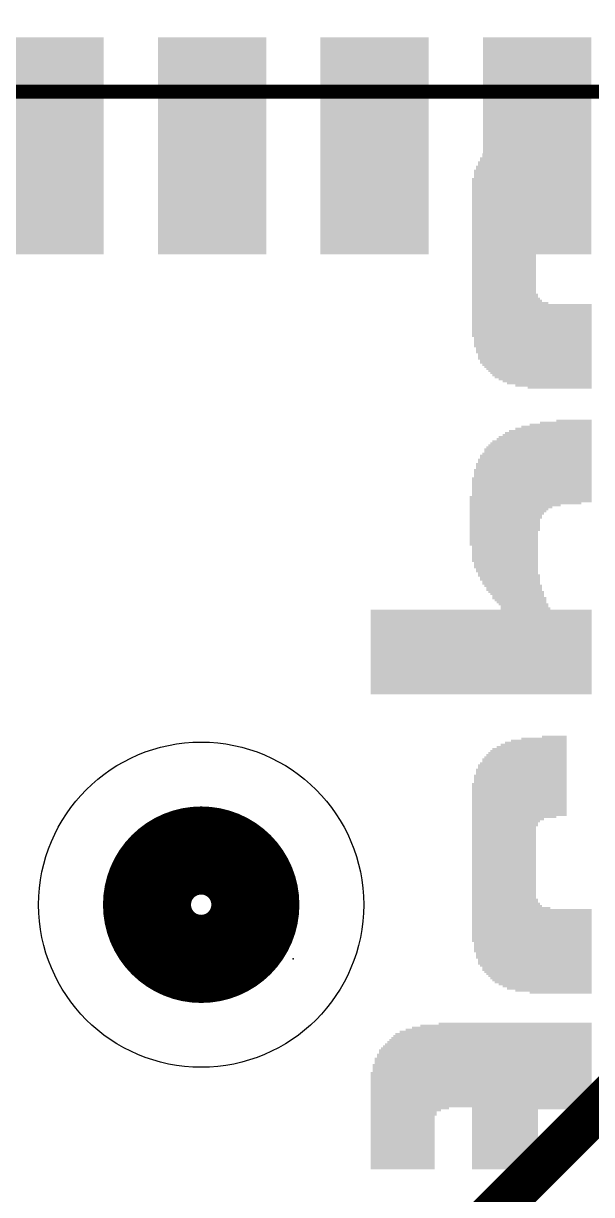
# Model space of a CAD drawing. Extents: x -15.4 to 15.4, y -15.6 to 15.4.
# Drawn here: x -2.49 to 2.75, y -2.17 to 8.63 of the extents above; entities that cross this region are included whole.
import ezdxf

# ---------------------------------------------------------------- set-up
doc = ezdxf.new("R2010")
doc.units = 0
for name, color, linetype in [('1', 12, 'CONTINUOUS'), ('16', 132, 'CONTINUOUS'), ('20', 53, 'CONTINUOUS'), ('21', 40, 'CONTINUOUS'), ('23', 53, 'CONTINUOUS'), ('51', 253, 'CONTINUOUS'), ('52', 253, 'CONTINUOUS')]:
    doc.layers.add(name, color=color, linetype=linetype)

# ---------------------------------------------------------------- blocks, each defined once
blk = doc.blocks.new('RECT')
blk.add_solid([(-0.5, -0.5), (0.5, -0.5), (-0.5, 0.5), (0.5, 0.5)])

msp = doc.modelspace()

# ---------------------------------------------------------------- linework, layer by layer
at = {"layer": '1', "const_width": 0.4064}
msp.add_lwpolyline([(-0.75, -4.941), (3.048, -1.143)], dxfattribs=at)
at = {"layer": '16', "const_width": 0.4064}
for points in [[(0, 15.24, 0.4142), (-15.24, 0)], [(15.24, 0.762, 0.4142), (0, 15.24)], [(0.381, -15.367, 0.4142), (15.24, -0.508)], [(-15.24, -0.762, 0.4142), (-0.635, -15.367)]]:
    msp.add_lwpolyline(points, format="xyb", dxfattribs=at)
at = {"layer": '20'}
msp.add_circle((-0.85, 0.5), 1.5, dxfattribs=at)
for start, end in [(90, 180), (0, 90), (180, 270), (270, 0)]:
    msp.add_arc((0, 0), 15.24, start, end, dxfattribs=at)
at = {"layer": '21', "const_width": 0.127}
msp.add_lwpolyline([(-6, 8), (6, 8)], dxfattribs=at)
at = {"layer": '23'}
msp.add_point((0, 0), dxfattribs=at)
at = {"layer": '51', "const_width": 0.127}
msp.add_lwpolyline([(-8, 8), (8, 8)], dxfattribs=at)
at = {"layer": '51', "const_width": 0.8128}
msp.add_lwpolyline([(-0.85, 0, 1), (-0.85, 1, 1), (-0.85, 0)], format="xyb", dxfattribs=at)

# ---------------------------------------------------------------- block references
at = {"layer": '1', "xscale": 2, "rotation": 270}
for p in [(-2.25, 7.5), (-0.75, 7.5), (0.75, 7.5), (2.25, 7.5)]:
    msp.add_blockref('RECT', p, dxfattribs=at)
at = {"layer": '52', "yscale": 0.0191, "rotation": 270}
for p, xscale in [((1.9241, 6.4516), 2.2288), ((1.9431, 6.4421), 2.2479), ((1.9622, 6.4516), 2.267), ((1.9812, 6.4421), 2.286), ((2.0003, 6.4421), 2.286), ((2.0193, 6.4516), 2.3051), ((2.0383, 6.4516), 2.3051), ((2.0574, 6.4421), 2.3241), ((2.0764, 6.4421), 2.3241), ((2.0955, 6.4421), 2.3241), ((2.1145, 6.4421), 2.3241), ((2.1336, 6.4516), 2.3432), ((2.1526, 6.4516), 2.3432), ((2.1717, 6.4421), 2.3622), ((2.1907, 6.4421), 2.3622), ((2.2098, 6.4421), 2.3622), ((2.2288, 6.4421), 2.3622), ((2.2479, 7.2136), 0.8192), ((2.267, 7.2327), 0.7811), ((2.286, 7.2327), 0.7811), ((2.3051, 7.2422), 0.762), ((2.3241, 7.2517), 0.7429), ((2.3432, 7.2612), 0.762), ((2.3622, 7.2612), 0.762), ((2.3813, 7.2612), 0.762), ((2.4003, 7.2612), 0.762), ((2.4194, 7.2612), 0.762), ((2.4384, 7.2612), 0.762), ((2.4575, 7.2708), 0.7429), ((2.4765, 7.2708), 0.7429), ((2.4956, 7.2708), 0.7429), ((2.5146, 7.2708), 0.7429), ((1.7907, 6.4516), 2.0383), ((1.8098, 6.4516), 2.0764), ((1.8288, 6.4516), 2.1145), ((1.8478, 6.4516), 2.1526), ((1.8669, 6.4421), 2.1717), ((1.886, 6.4516), 2.1907), ((1.905, 6.4421), 2.2098), ((1.7145, 6.4421), 1.8288), ((1.7336, 6.4421), 1.905), ((1.7526, 6.4516), 1.9622), ((1.7717, 6.4516), 2.0003), ((1.6764, 6.4611), 1.6383), ((1.6955, 6.4516), 1.7336), ((1.6574, 6.4707), 1.4668), ((2.2479, 5.6991), 0.8763), ((2.267, 5.6801), 0.8382), ((2.286, 5.6706), 0.8192), ((2.3051, 5.661), 0.8001), ((2.3241, 5.661), 0.8001), ((2.3432, 5.661), 0.8001), ((2.3622, 5.6515), 0.7811), ((2.3813, 5.6515), 0.7811), ((2.4003, 5.6515), 0.7811), ((2.4194, 5.6515), 0.7811), ((2.4384, 5.6515), 0.7811), ((2.4575, 5.6515), 0.7811), ((2.4765, 5.6515), 0.7811), ((2.4956, 5.6515), 0.7811), ((2.5146, 5.6515), 0.7811), ((2.5337, 5.6515), 0.7811), ((2.5527, 5.6515), 0.7811), ((2.5718, 5.6515), 0.7811), ((2.5908, 5.6515), 0.7811), ((2.6099, 5.6515), 0.7811), ((2.6289, 5.6515), 0.7811), ((2.648, 5.6515), 0.7811), ((2.667, 5.6515), 0.7811), ((2.6861, 5.6515), 0.7811), ((2.7051, 5.6515), 0.7811), ((2.7242, 5.6515), 0.7811), ((2.7432, 5.6515), 0.7811), ((2.4384, 4.5752), 0.8001), ((2.4575, 4.5752), 0.8001), ((2.4765, 4.5847), 0.7811), ((2.4956, 4.5847), 0.7811), ((2.5146, 4.5847), 0.7811), ((2.5337, 4.5847), 0.7811), ((2.5527, 4.5847), 0.7811), ((2.5718, 4.5847), 0.7811), ((2.5908, 4.5847), 0.7811), ((2.6099, 4.5847), 0.7811), ((2.6289, 4.5847), 0.7811), ((2.648, 4.5847), 0.7811), ((2.667, 4.5942), 0.762), ((2.6861, 4.5942), 0.762), ((2.7051, 4.5942), 0.762), ((2.7242, 4.5942), 0.762), ((2.7432, 4.5942), 0.762), ((2.0003, 3.6608), 2.4384), ((2.0193, 3.6608), 2.4384), ((2.0383, 3.6608), 2.4384), ((2.0574, 3.6703), 2.4575), ((2.0764, 3.6703), 2.4575), ((2.0955, 3.6703), 2.4575), ((2.1145, 3.6798), 2.4765), ((2.1336, 3.6798), 2.4765), ((2.1526, 3.6798), 2.4765), ((2.1717, 3.6798), 2.4765), ((2.1907, 3.6894), 2.4956), ((2.2098, 3.6894), 2.4956), ((2.2288, 3.6894), 2.4956), ((2.2479, 3.6894), 2.4956), ((2.267, 4.4418), 0.9906), ((2.286, 4.5085), 0.8954), ((2.3051, 4.5276), 0.8573), ((2.3241, 4.5371), 0.8382), ((2.3432, 4.5466), 0.8192), ((2.3622, 4.5561), 0.8001), ((2.3813, 4.5561), 0.8001), ((2.4003, 4.5657), 0.7811), ((2.4194, 4.5657), 0.7811), ((1.8288, 4.0608), 1.4097), ((1.8478, 4.0513), 1.4668), ((1.8669, 4.0418), 1.4859), ((1.886, 4.0418), 1.524), ((1.905, 4.0418), 1.5621), ((1.9241, 3.6322), 2.3813), ((1.9431, 3.6417), 2.4003), ((1.9622, 3.6513), 2.4194), ((1.9812, 3.6513), 2.4194), ((1.7336, 4.0704), 1.1621), ((1.7526, 4.0608), 1.2192), ((1.7717, 4.0704), 1.2764), ((1.7907, 4.0608), 1.3335), ((1.8098, 4.0608), 1.3716), ((1.6955, 4.0704), 1.0097), ((1.7145, 4.0704), 1.0858), ((1.6574, 4.0513), 0.7811), ((1.6764, 4.0608), 0.9144), ((1.6383, 4.0418), 0.4572), ((2.267, 2.994), 1.1049), ((2.286, 2.9464), 1.0097), ((2.3051, 2.9178), 0.9525), ((2.3241, 2.8893), 0.8954), ((2.3432, 2.8607), 0.8382), ((2.3622, 2.8416), 0.8001), ((0.7239, 2.8321), 0.7811), ((0.7429, 2.8321), 0.7811), ((0.762, 2.8321), 0.7811), ((0.7811, 2.8321), 0.7811), ((0.8001, 2.8321), 0.7811), ((0.8192, 2.8321), 0.7811), ((0.8382, 2.8321), 0.7811), ((0.8573, 2.8321), 0.7811), ((0.8763, 2.8321), 0.7811), ((0.8954, 2.8321), 0.7811), ((0.9144, 2.8321), 0.7811), ((0.9335, 2.8321), 0.7811), ((0.9525, 2.8321), 0.7811), ((0.9716, 2.8321), 0.7811), ((0.9906, 2.8321), 0.7811), ((1.0097, 2.8321), 0.7811), ((1.0287, 2.8321), 0.7811), ((1.0477, 2.8321), 0.7811), ((1.0668, 2.8321), 0.7811), ((1.0858, 2.8321), 0.7811), ((1.1049, 2.8321), 0.7811), ((1.124, 2.8321), 0.7811), ((1.143, 2.8321), 0.7811), ((1.1621, 2.8321), 0.7811), ((1.1811, 2.8321), 0.7811), ((1.2002, 2.8321), 0.7811), ((1.2192, 2.8321), 0.7811), ((1.2383, 2.8321), 0.7811), ((1.2573, 2.8321), 0.7811), ((1.2764, 2.8321), 0.7811), ((1.2954, 2.8321), 0.7811), ((1.3145, 2.8321), 0.7811), ((1.3335, 2.8321), 0.7811), ((1.3526, 2.8321), 0.7811), ((1.3716, 2.8321), 0.7811), ((1.3907, 2.8321), 0.7811), ((1.4097, 2.8321), 0.7811), ((1.4287, 2.8321), 0.7811), ((1.4478, 2.8321), 0.7811), ((1.4668, 2.8321), 0.7811), ((1.4859, 2.8321), 0.7811), ((1.505, 2.8321), 0.7811), ((1.524, 2.8321), 0.7811), ((1.5431, 2.8321), 0.7811), ((1.5621, 2.8321), 0.7811), ((1.5812, 2.8321), 0.7811), ((1.6002, 2.8321), 0.7811), ((1.6193, 2.8321), 0.7811), ((1.6383, 2.8321), 0.7811), ((1.6574, 2.8321), 0.7811), ((1.6764, 2.8321), 0.7811), ((1.6955, 2.8321), 0.7811), ((1.7145, 2.8321), 0.7811), ((1.7336, 2.8321), 0.7811), ((1.7526, 2.8321), 0.7811), ((1.7717, 2.8321), 0.7811), ((1.7907, 2.8321), 0.7811), ((1.8098, 2.8321), 0.7811), ((1.8288, 2.8321), 0.7811), ((1.8478, 2.8321), 0.7811), ((1.8669, 2.8321), 0.7811), ((1.886, 2.8321), 0.7811), ((1.905, 2.8321), 0.7811), ((2.3813, 2.8321), 0.7811), ((2.4003, 2.8321), 0.7811), ((2.4194, 2.8321), 0.7811), ((2.4384, 2.8321), 0.7811), ((2.4575, 2.8321), 0.7811), ((2.4765, 2.8321), 0.7811), ((2.4956, 2.8321), 0.7811), ((2.5146, 2.8321), 0.7811), ((2.5337, 2.8321), 0.7811), ((2.5527, 2.8321), 0.7811), ((2.5718, 2.8321), 0.7811), ((2.5908, 2.8321), 0.7811), ((2.6099, 2.8321), 0.7811), ((2.6289, 2.8321), 0.7811), ((2.648, 2.8321), 0.7811), ((2.667, 2.8321), 0.7811), ((2.6861, 2.8321), 0.7811), ((2.7051, 2.8321), 0.7811), ((2.7242, 2.8321), 0.7811), ((2.7432, 2.8321), 0.7811), ((2.3051, 1.6701), 0.7811), ((2.3241, 1.6796), 0.762), ((2.3432, 1.6796), 0.762), ((2.3622, 1.6796), 0.762), ((2.3813, 1.6796), 0.762), ((2.4003, 1.6796), 0.762), ((2.4194, 1.6796), 0.762), ((2.4384, 1.6891), 0.7429), ((2.4575, 1.6891), 0.7429), ((2.4765, 1.6891), 0.7429), ((2.4956, 1.6891), 0.7429), ((2.5146, 1.6891), 0.7429), ((1.8478, 0.87), 2.1526), ((1.8669, 0.8604), 2.1717), ((1.886, 0.87), 2.1907), ((1.905, 0.8604), 2.2098), ((1.9241, 0.87), 2.2288), ((1.9431, 0.8604), 2.2479), ((1.9622, 0.87), 2.267), ((1.9812, 0.8604), 2.286), ((2.0003, 0.8604), 2.286), ((2.0193, 0.87), 2.3051), ((2.0383, 0.87), 2.3051), ((2.0574, 0.8604), 2.3241), ((2.0764, 0.8604), 2.3241), ((2.0955, 0.8604), 2.3241), ((2.1145, 0.87), 2.3432), ((2.1336, 0.87), 2.3432), ((2.1526, 0.87), 2.3432), ((2.1717, 0.87), 2.3432), ((2.1907, 0.8604), 2.3622), ((2.2098, 0.8604), 2.3622), ((2.2288, 0.8604), 2.3622), ((2.2479, 1.632), 0.8192), ((2.267, 1.651), 0.7811), ((2.286, 1.6605), 0.762), ((1.7526, 0.87), 1.9622), ((1.7717, 0.87), 2.0003), ((1.7907, 0.87), 2.0383), ((1.8098, 0.87), 2.0764), ((1.8288, 0.87), 2.1145), ((1.6955, 0.8795), 1.7526), ((1.7145, 0.87), 1.8478), ((1.7336, 0.87), 1.886), ((1.6574, 0.889), 1.4668), ((1.6764, 0.8795), 1.6383), ((2.2479, 0.1175), 0.8763), ((2.267, 0.0984), 0.8382), ((2.286, 0.0889), 0.8192), ((2.3051, 0.0794), 0.8001), ((2.3241, 0.0794), 0.8001), ((2.3432, 0.0794), 0.8001), ((2.3622, 0.0794), 0.8001), ((2.3813, 0.0699), 0.7811), ((2.4003, 0.0699), 0.7811), ((2.4194, 0.0699), 0.7811), ((2.4384, 0.0699), 0.7811), ((2.4575, 0.0699), 0.7811), ((2.4765, 0.0699), 0.7811), ((2.4956, 0.0699), 0.7811), ((2.5146, 0.0699), 0.7811), ((2.5337, 0.0699), 0.7811), ((2.5527, 0.0699), 0.7811), ((2.5718, 0.0699), 0.7811), ((2.5908, 0.0699), 0.7811), ((2.6099, 0.0699), 0.7811), ((2.6289, 0.0699), 0.7811), ((2.648, 0.0699), 0.7811), ((2.667, 0.0699), 0.7811), ((2.6861, 0.0699), 0.7811), ((2.7051, 0.0699), 0.7811), ((2.7242, 0.0699), 0.7811), ((2.7432, 0.0699), 0.7811), ((1.0477, -1.2922), 1.2954), ((1.0668, -1.2922), 1.2954), ((1.0858, -1.2922), 1.2954), ((1.1049, -1.2827), 1.3145), ((1.124, -1.2827), 1.3145), ((1.143, -1.2827), 1.3145), ((1.1621, -1.2827), 1.3145), ((1.1811, -1.2732), 1.3335), ((1.2002, -1.2732), 1.3335), ((1.2192, -1.2732), 1.3335), ((1.2383, -1.2732), 1.3335), ((1.2573, -1.2732), 1.3335), ((1.2764, -1.2732), 1.3335), ((1.2954, -1.2732), 1.3335), ((1.3145, -1.0255), 0.8382), ((1.3335, -1.0065), 0.8001), ((1.3526, -0.997), 0.8192), ((1.3716, -0.9874), 0.8001), ((1.3907, -0.9874), 0.8001), ((1.4097, -0.9874), 0.8001), ((1.4287, -0.9874), 0.8001), ((1.4478, -0.9779), 0.7811), ((1.4668, -0.9779), 0.7811), ((1.4859, -0.9779), 0.7811), ((1.505, -0.9779), 0.7811), ((1.524, -0.9779), 0.7811), ((1.5431, -0.9779), 0.7811), ((1.5621, -0.9779), 0.7811), ((1.5812, -0.9779), 0.7811), ((1.6002, -0.9779), 0.7811), ((1.6193, -0.9779), 0.7811), ((1.6383, -0.9779), 0.7811), ((1.6574, -1.2637), 1.3526), ((1.6764, -1.2637), 1.3526), ((1.6955, -1.2637), 1.3526), ((1.7145, -1.2637), 1.3526), ((1.7336, -1.2637), 1.3526), ((1.7526, -1.2637), 1.3526), ((1.7717, -1.2637), 1.3526), ((1.7907, -1.2637), 1.3526), ((1.8098, -1.2637), 1.3526), ((1.8288, -1.2637), 1.3526), ((1.8478, -1.2637), 1.3526), ((1.8669, -1.2637), 1.3526), ((1.886, -1.2637), 1.3526), ((1.905, -1.2637), 1.3526), ((1.9241, -1.2637), 1.3526), ((1.9431, -1.2637), 1.3526), ((1.9622, -1.2637), 1.3526), ((1.9812, -1.2637), 1.3526), ((2.0003, -1.2637), 1.3526), ((2.0193, -1.2637), 1.3526), ((2.0383, -1.2637), 1.3526), ((2.0574, -1.2637), 1.3526), ((2.0764, -1.2637), 1.3526), ((2.0955, -1.2637), 1.3526), ((2.1145, -1.2637), 1.3526), ((2.1336, -1.2637), 1.3526), ((2.1526, -1.2637), 1.3526), ((2.1717, -1.2637), 1.3526), ((2.1907, -1.2637), 1.3526), ((2.2098, -1.2637), 1.3526), ((2.2288, -1.2637), 1.3526), ((2.2479, -1.2637), 1.3526), ((2.267, -0.9874), 0.8001), ((2.286, -0.9874), 0.8001), ((2.3051, -0.9874), 0.8001), ((2.3241, -0.9874), 0.8001), ((2.3432, -0.9874), 0.8001), ((2.3622, -0.9874), 0.8001), ((2.3813, -0.9874), 0.8001), ((2.4003, -0.9874), 0.8001), ((2.4194, -0.9874), 0.8001), ((2.4384, -0.9874), 0.8001), ((2.4575, -0.9874), 0.8001), ((2.4765, -0.9874), 0.8001), ((2.4956, -0.9874), 0.8001), ((2.5146, -0.9874), 0.8001), ((2.5337, -0.9874), 0.8001), ((2.5527, -0.9874), 0.8001), ((2.5718, -0.9874), 0.8001), ((2.5908, -0.9874), 0.8001), ((2.6099, -0.9874), 0.8001), ((2.6289, -0.9874), 0.8001), ((2.648, -0.9874), 0.8001), ((2.667, -0.9874), 0.8001), ((2.6861, -0.9874), 0.8001), ((2.7051, -0.9874), 0.8001), ((2.7242, -0.9874), 0.8001), ((2.7432, -0.9874), 0.8001), ((0.8954, -1.3398), 1.2002), ((0.9144, -1.3303), 1.2192), ((0.9335, -1.3208), 1.2383), ((0.9525, -1.3113), 1.2573), ((0.9716, -1.3113), 1.2573), ((0.9906, -1.3017), 1.2764), ((1.0097, -1.3017), 1.2764), ((1.0287, -1.3017), 1.2764), ((0.8001, -1.3875), 1.1049), ((0.8192, -1.378), 1.124), ((0.8382, -1.3684), 1.143), ((0.8573, -1.3589), 1.1621), ((0.8763, -1.3494), 1.1811), ((0.7429, -1.4542), 0.9716), ((0.762, -1.4256), 1.0287), ((0.7811, -1.4065), 1.0668), ((0.7239, -1.4923), 0.8954)]:
    msp.add_blockref('RECT', p, dxfattribs=dict(at, xscale=xscale))

doc.saveas('drawing.dxf')
